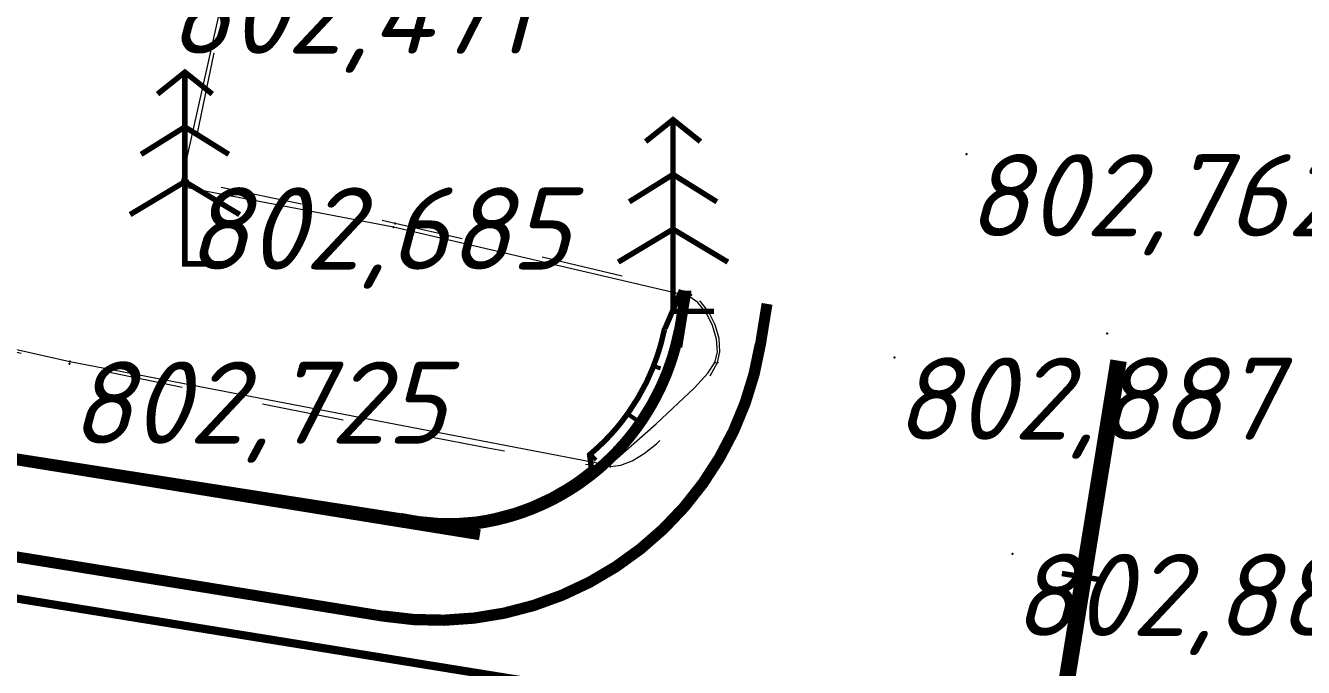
# Model space of a CAD drawing. Header units: metres. Extents: x 629572 to 645168, y 4785785 to 4790166.
# Drawn here: x 635169.03 to 635192.36, y 4788150.2 to 4788161.92 of the extents above; entities that cross this region are included whole.
import ezdxf
from ezdxf import colors
from ezdxf.entities.mleader import LeaderData, LeaderLine
from ezdxf.math import Vec2, Vec3

# ---------------------------------------------------------------- set-up
doc = ezdxf.new("R2010")
doc.units = ezdxf.units.M
for name, pattern in [('Сплошная', [0]), ('Сплошная_0_50', [0]), ('Штриховая 1.5-1.5', [3, 1.5, -1.5]), ('Штриховая 2_0_50', [2, 1, -1]), ('Штрихпунктирная 2', [10, 5, -2.5, 0, -2.5])]:
    doc.linetypes.add(name, pattern=pattern)
doc.layers.get('0').update_dxf_attribs({"linetype": 'CONTINUOUS'})
for name, color, linetype in [('Границы частей обочин', 7, 'CONTINUOUS'), ('Деревья ориентиры_хвойные', 7, 'CONTINUOUS'), ('Дорожные полосы', 7, 'CONTINUOUS'), ('Нурсултан', 7, 'CONTINUOUS'), ('Общая поверхность по верху_ ПЧ или ДП_откосы', 7, 'CONTINUOUS'), ('ПК50+93_75', 7, 'CONTINUOUS'), ('подпись съездов', 7, 'CONTINUOUS'), ('Проезжие части улиц и тротуаров (без бортового камня)', 7, 'CONTINUOUS'), ('Риска для шага 20 м', 7, 'CONTINUOUS'), ('Тротуары и пешеходные дорожки (бордюр)', 7, 'CONTINUOUS'), ('Укрепленная часть обочины', 7, 'CONTINUOUS')]:
    doc.layers.add(name, color=color, linetype=linetype)
doc.styles.add('ISOCPEUR', font='isocpeui.ttf')

# ---------------------------------------------------------------- blocks, each defined once
blk = doc.blocks.new('105 - 388.2 дер хвой')
at = {"color": 7, "linetype": 'Continuous', "lineweight": 0, "const_width": 0.1, "flags": 128}
for points in [[(0.5, 3.1), (0, 3.5), (-0.5, 3.1)], [(0, 2.5), (0, 3.5)], [(0, 2.5), (-0.8, 2)], [(0, 1.5), (0, 2.5)], [(0.8, 2), (0, 2.5)], [(0, 1.5), (-1, 0.9)], [(0.75, 0), (0, 0), (0, 1.5)], [(1, 0.9), (0, 1.5)]]:
    blk.add_lwpolyline(points, dxfattribs=at)
at = {"color": 7, "style": 'ISOCPEUR', "flags": 1}
for tag in ['X', 'Отметка', 'Имя объекта CREDO-III', 'Код объекта CREDO-III', 'Порода', 'Y']:
    blk.add_attdef(tag, (0, 0), '', height=2.5, dxfattribs=at)
blk = doc.blocks.new('Риска для шага 20 м')
at = {"color": 7, "linetype": 'Continuous', "lineweight": 0, "const_width": 0.1, "flags": 128}
blk.add_lwpolyline([(0, 0.4), (0, -0.4)], dxfattribs=at)

msp = doc.modelspace()

# ---------------------------------------------------------------- linework, layer by layer
at = {"layer": 'Границы частей обочин', "color": 86, "linetype": 'Сплошная', "lineweight": 0, "true_color": 0x128000, "const_width": 0.1, "flags": 128}
for points in [[(635180.972, 4788156.337), (635181.091, 4788157.078)], [(635175.851, 4788152.867), (635175.954, 4788152.848), (635176.057, 4788152.831), (635176.16, 4788152.817), (635176.264, 4788152.805), (635176.368, 4788152.796), (635176.473, 4788152.789), (635176.578, 4788152.785), (635176.683, 4788152.784), (635176.788, 4788152.785), (635176.893, 4788152.789), (635176.998, 4788152.795), (635177.103, 4788152.804), (635177.208, 4788152.816), (635177.312, 4788152.83), (635177.417, 4788152.846), (635177.521, 4788152.866), (635177.624, 4788152.887), (635177.727, 4788152.912), (635177.83, 4788152.939), (635177.932, 4788152.968), (635178.033, 4788153), (635178.133, 4788153.035), (635178.233, 4788153.072), (635178.332, 4788153.111), (635178.43, 4788153.153), (635178.527, 4788153.197), (635178.623, 4788153.244), (635178.718, 4788153.293), (635178.812, 4788153.345), (635178.904, 4788153.399), (635178.995, 4788153.455), (635179.085, 4788153.513), (635179.174, 4788153.574), (635179.261, 4788153.637), (635179.347, 4788153.702), (635179.431, 4788153.769), (635179.513, 4788153.838), (635179.594, 4788153.91), (635179.673, 4788153.983), (635179.75, 4788154.059), (635179.826, 4788154.136), (635179.9, 4788154.215), (635179.971, 4788154.296), (635180.041, 4788154.379), (635180.109, 4788154.464), (635180.175, 4788154.55), (635180.238, 4788154.639), (635180.3, 4788154.728), (635180.359, 4788154.82), (635180.417, 4788154.912), (635180.471, 4788155.007), (635180.524, 4788155.102), (635180.574, 4788155.199), (635180.622, 4788155.297), (635180.668, 4788155.397), (635180.711, 4788155.498), (635180.752, 4788155.6), (635180.79, 4788155.702), (635180.826, 4788155.806), (635180.859, 4788155.911), (635180.889, 4788156.017), (635180.917, 4788156.123), (635180.943, 4788156.231), (635180.966, 4788156.338)]]:
    msp.add_lwpolyline(points, dxfattribs=at)
at = {"layer": 'Дорожные полосы', "color": 5, "linetype": 'Сплошная', "lineweight": 0, "true_color": 0x0000ff, "const_width": 0.15, "flags": 128}
msp.add_lwpolyline([(637244.441, 4788000.93), (637131.63, 4787983.591), (637131.63, 4787983.591, 0.001264), (637021.379, 4787966.385), (637021.379, 4787966.385), (637021.377, 4787966.385), (637021.377, 4787966.385), (637021.377, 4787966.385), (637021.377, 4787966.385), (637021.375, 4787966.385), (637021.375, 4787966.385, -0.001203), (636935.478, 4787952.969, -0.000718), (636884.183, 4787944.923, -0.000664), (636836.753, 4787937.617, -0.000191), (636823.101, 4787935.601), (636823.101, 4787935.601), (636823.096, 4787935.6), (636815.096, 4787934.423), (636807.106, 4787933.252), (636801.625, 4787932.48), (636796.143, 4787931.715), (636790.66, 4787930.958), (636785.176, 4787930.211), (636779.69, 4787929.476), (636774.203, 4787928.754), (636768.713, 4787928.048), (636763.221, 4787927.358), (636757.727, 4787926.688), (636752.23, 4787926.037), (636746.731, 4787925.409), (636741.229, 4787924.805), (636735.725, 4787924.226), (636730.217, 4787923.674), (636724.707, 4787923.152), (636724.705, 4787923.152), (636724.703, 4787923.151, -0.004041), (636708.844, 4787921.822, -0.058457), (636479.579, 4787930.231), (636473.504, 4787931.19), (636467.429, 4787932.185), (636461.352, 4787933.214), (636455.275, 4787934.276), (636449.196, 4787935.366), (636443.115, 4787936.485), (636437.033, 4787937.628), (636430.948, 4787938.793), (636424.861, 4787939.979), (636418.771, 4787941.183), (636412.677, 4787942.402), (636406.579, 4787943.635), (636400.477, 4787944.878), (636394.37, 4787946.129), (636388.258, 4787947.387), (636382.14, 4787948.649), (636381.591, 4787948.762), (636381.591, 4787948.762, 0.011051), (636063.817, 4788007.011), (636063.817, 4788007.011), (635781.832, 4788052.283), (635777.235, 4788053), (635777.233, 4788053.001), (635777.233, 4788053.001), (635777.231, 4788053.001, -0.00032), (635726.733, 4788060.908), (635726.731, 4788060.908), (635726.731, 4788060.908), (635726.729, 4788060.909), (635683.06, 4788067.776), (635653.445, 4788072.569), (635554.802, 4788088.991), (634323.13, 4788288.35), (634307.455, 4788291.647), (634287.712, 4788294.843)], format="xyb", dxfattribs=at)
at = {"layer": 'Дорожные полосы', "color": 6, "linetype": 'Сплошная', "lineweight": 0, "true_color": 0xff00ff, "const_width": 0.2, "flags": 128}
for points in [[(635182.572, 4788156.838), (635182.452, 4788156.098)], [(635182.572, 4788156.838), (635182.452, 4788156.098)], [(635175.571, 4788151.134), (635159.169, 4788153.788)], [(635175.571, 4788151.134), (635159.169, 4788153.788)]]:
    msp.add_lwpolyline(points, dxfattribs=at)
for points in [[(635175.571, 4788151.134, 0.414214), (635182.452, 4788156.098)], [(635175.571, 4788151.134, 0.414214), (635182.452, 4788156.098)], [(635175.572, 4788151.14, 0.414214), (635182.446, 4788156.099)], [(635175.572, 4788151.14, 0.414214), (635182.446, 4788156.099)]]:
    msp.add_lwpolyline(points, format="xyb", dxfattribs=at)
at = {"layer": 'Нурсултан', "color": 7}
for p in [(635186.214, 4788159.571, 16.085), (635186.214, 4788159.571, -786.677), (635171.964, 4788158.964, 16.008), (635171.998, 4788159.091, 15.858), (635191.523, 4788158.859, 16.161), (635175.751, 4788158.237, 16.191), (635175.781, 4788158.308, 16.041), (635191.298, 4788158.364, 16.128), (635171.944, 4788157.568, 16.012), (635181.184, 4788157.002, 16.195), (635181.141, 4788156.976, 16.345), (635180.856, 4788156.701, 16.318), (635188.781, 4788156.297, 16.11), (635184.899, 4788155.858, 16.21), (635184.899, 4788155.858, -786.677), (635169.835, 4788155.745, 15.898), (635169.843, 4788155.785, 16.048), (635181.621, 4788155.769, 16.325), (635181.667, 4788155.77, 16.175), (635179.691, 4788153.891, 16.386), (635179.709, 4788153.866, 16.236), (635187.051, 4788152.274, 16.207), (635187.051, 4788152.274, -786.677)]:
    msp.add_point(p, dxfattribs=at)
at = {"layer": 'Общая поверхность по верху_ ПЧ или ДП_откосы', "color": 30, "linetype": 'Сплошная_0_50', "lineweight": 0, "true_color": 0xff7f27, "const_width": 0.1, "flags": 128}
for points in [[(635181.011, 4788157.091), (635181.009, 4788157.086), (635180.708, 4788156.385), (635180.707, 4788156.38)], [(635175.869, 4788152.974), (635175.872, 4788152.973), (635176.212, 4788152.913), (635176.557, 4788152.881), (635176.684, 4788152.876), (635176.905, 4788152.877), (635177.254, 4788152.904), (635177.451, 4788152.936), (635177.601, 4788152.967), (635177.942, 4788153.058), (635178.104, 4788153.113), (635178.275, 4788153.178), (635178.597, 4788153.326), (635178.628, 4788153.342), (635178.907, 4788153.502), (635179.034, 4788153.585), (635179.107, 4788153.635), (635179.201, 4788153.704), (635179.366, 4788153.836), (635179.333, 4788154.084), (635179.427, 4788154.165), (635179.587, 4788154.314), (635179.591, 4788154.318), (635179.725, 4788154.457), (635179.82, 4788154.566), (635179.834, 4788154.582), (635179.851, 4788154.602), (635179.924, 4788154.694), (635180.031, 4788154.838), (635180.047, 4788154.861), (635180.205, 4788155.105), (635180.22, 4788155.129), (635180.353, 4788155.373), (635180.384, 4788155.436), (635180.484, 4788155.663), (635180.485, 4788155.664), (635180.57, 4788155.896), (635180.595, 4788155.974), (635180.642, 4788156.135), (635180.7, 4788156.378), (635180.701, 4788156.381)], [(635175.868, 4788152.968), (635175.863, 4788152.969), (635162.285, 4788155.084), (635159.458, 4788155.541), (635159.453, 4788155.542)]]:
    msp.add_lwpolyline(points, dxfattribs=at)
at = {"layer": 'Общая поверхность по верху_ ПЧ или ДП_откосы', "color": 30, "linetype": 'Штриховая 2_0_50', "lineweight": 0, "true_color": 0xff7f27, "const_width": 0.125, "flags": 128}
for points in [[(635180.972, 4788156.337), (635180.972, 4788156.342), (635181.091, 4788157.073), (635181.091, 4788157.078)], [(635175.851, 4788152.867), (635175.855, 4788152.866), (635176.204, 4788152.812), (635176.558, 4788152.786), (635176.687, 4788152.784), (635176.913, 4788152.79), (635177.268, 4788152.823), (635177.469, 4788152.856), (635177.622, 4788152.887), (635177.969, 4788152.98), (635178.135, 4788153.035), (635178.309, 4788153.102), (635178.639, 4788153.252), (635178.67, 4788153.268), (635178.955, 4788153.43), (635179.085, 4788153.513), (635179.16, 4788153.564), (635179.257, 4788153.634), (635179.427, 4788153.766), (635179.542, 4788153.863), (635179.64, 4788153.952), (635179.807, 4788154.116), (635179.812, 4788154.121), (635179.951, 4788154.273), (635180.051, 4788154.391), (635180.065, 4788154.409), (635180.082, 4788154.43), (635180.16, 4788154.53), (635180.272, 4788154.686), (635180.288, 4788154.71), (635180.452, 4788154.973), (635180.468, 4788155), (635180.605, 4788155.262), (635180.637, 4788155.33), (635180.741, 4788155.572), (635180.742, 4788155.573), (635180.831, 4788155.821), (635180.857, 4788155.905), (635180.905, 4788156.076), (635180.965, 4788156.335), (635180.966, 4788156.338)], [(635175.85, 4788152.861), (635175.845, 4788152.862), (635162.281, 4788155.057), (635159.453, 4788155.515), (635159.448, 4788155.516)]]:
    msp.add_lwpolyline(points, dxfattribs=at)
at = {"layer": 'Общая поверхность по верху_ ПЧ или ДП_откосы', "color": 30, "linetype": 'Continuous', "lineweight": 0, "true_color": 0xff7f27, "const_width": 0.075, "flags": 128}
for points in [[(635180.995, 4788157.053), (635181.084, 4788157.033)], [(635180.5, 4788155.704), (635180.628, 4788155.659)], [(635180.023, 4788154.828), (635180.261, 4788154.671)], [(635169.331, 4788153.986), (635169.326, 4788153.952)], [(635179.346, 4788154.096), (635179.449, 4788153.984)], [(635170.319, 4788153.832), (635170.307, 4788153.758)], [(635171.307, 4788153.678), (635171.301, 4788153.638)], [(635172.295, 4788153.524), (635172.282, 4788153.439)], [(635173.283, 4788153.371), (635173.276, 4788153.325)], [(635178.765, 4788153.421), (635178.809, 4788153.347)], [(635174.271, 4788153.217), (635174.256, 4788153.119)], [(635175.259, 4788153.063), (635175.251, 4788153.011)], [(635177.846, 4788153.033), (635177.858, 4788152.993)], [(635176.862, 4788152.877), (635176.867, 4788152.789)]]:
    msp.add_lwpolyline(points, dxfattribs=at)
at = {"layer": 'ПК50+93_75', "color": 1, "linetype": 'Штрихпунктирная 2', "lineweight": 0, "true_color": 0xff0000, "const_width": 0.3, "flags": 128}
msp.add_lwpolyline([(635185.154, 4788132.108), (635188.989, 4788155.8)], dxfattribs=at)
msp.add_lwpolyline([(635185.154, 4788132.108), (635188.989, 4788155.8)], dxfattribs=at)
at = {"layer": 'Проезжие части улиц и тротуаров (без бортового камня)', "linetype": 'Штриховая 1.5-1.5', "lineweight": 0, "flags": 128}
msp.add_lwpolyline([(635156.991, 4788166.161), (635156.991, 4788166.161), (635156.825, 4788166.199), (635156.663, 4788166.22), (635156.506, 4788166.204), (635156.449, 4788166.191), (635156.242, 4788166.137), (635155.875, 4788166.005), (635155.7, 4788165.905), (635155.582, 4788165.797), (635155.256, 4788165.289), (635154.829, 4788164.482), (635154.641, 4788164.044), (635154.53, 4788163.693), (635154.473, 4788163.36), (635154.45, 4788162.994), (635154.456, 4788162.651), (635154.487, 4788162.269), (635154.587, 4788161.554), (635154.644, 4788161.137), (635154.69, 4788160.793), (635154.765, 4788160.364), (635154.857, 4788160.027), (635155.011, 4788159.685), (635155.105, 4788159.549), (635155.211, 4788159.437), (635155.342, 4788159.335), (635155.509, 4788159.233), (635155.952, 4788159.027), (635156.423, 4788158.858), (635157.004, 4788158.682), (635158.028, 4788158.413), (635158.075, 4788158.401), (635160.832, 4788157.755), (635165.548, 4788156.684), (635169.835, 4788155.745), (635173.665, 4788154.952), (635177.504, 4788154.2), (635178.964, 4788153.949), (635179.426, 4788153.887), (635179.709, 4788153.866), (635179.905, 4788153.893), (635180.111, 4788153.972), (635180.329, 4788154.103), (635180.556, 4788154.285), (635180.914, 4788154.655), (635181.276, 4788155.125), (635181.502, 4788155.472), (635181.667, 4788155.77), (635181.713, 4788155.962), (635181.697, 4788156.205), (635181.627, 4788156.454), (635181.512, 4788156.686), (635181.356, 4788156.883), (635181.184, 4788157.002), (635180.844, 4788157.111), (635180.173, 4788157.286), (635178.214, 4788157.751), (635175.781, 4788158.308), (635171.998, 4788159.091), (635172.732, 4788162.665), (635171.635, 4788162.905), (635164.065, 4788164.589), (635156.991, 4788166.161)], close=True, dxfattribs=at)
at = {"layer": 'Тротуары и пешеходные дорожки (бордюр)', "color": 7, "linetype": 'Сплошная', "lineweight": 0, "flags": 128}
msp.add_lwpolyline([(635158.084, 4788158.438), (635169.843, 4788155.785), (635179.691, 4788153.891), (635179.691, 4788153.891), (635180.55, 4788154.647), (635181.248, 4788155.305), (635181.491, 4788155.575), (635181.621, 4788155.769), (635181.666, 4788155.958), (635181.649, 4788156.196), (635181.579, 4788156.44), (635181.466, 4788156.668), (635181.311, 4788156.861), (635181.141, 4788156.976), (635175.751, 4788158.237), (635171.964, 4788158.964), (635171.89, 4788159.079), (635172.68, 4788162.621), (635171.596, 4788162.84), (635170, 4788163.196), (635169.396, 4788163.33), (635166.965, 4788163.873), (635164.039, 4788164.524), (635161.685, 4788165.046), (635159.33, 4788165.567), (635156.975, 4788166.088), (635156.975, 4788166.088), (635156.975, 4788166.088), (635156.813, 4788166.131), (635156.654, 4788166.156), (635156.501, 4788166.144), (635156.456, 4788166.133), (635156.248, 4788166.082), (635155.898, 4788165.958), (635155.731, 4788165.864), (635155.619, 4788165.76), (635155.301, 4788165.265), (635154.876, 4788164.471), (635154.689, 4788164.038), (635154.578, 4788163.69), (635154.521, 4788163.36), (635154.496, 4788162.996), (635154.502, 4788162.655), (635154.531, 4788162.276), (635154.628, 4788161.566), (635154.684, 4788161.151), (635154.728, 4788160.809), (635154.802, 4788160.383), (635154.892, 4788160.048), (635155.045, 4788159.707), (635155.138, 4788159.573), (635155.243, 4788159.461), (635155.528, 4788159.26), (635155.933, 4788159.066), (635156.376, 4788158.904), (635156.932, 4788158.736), (635158.084, 4788158.438), (635158.084, 4788158.438)], close=True, dxfattribs=at)
at = {"layer": 'Укрепленная часть обочины', "color": 30, "linetype": 'Сплошная', "lineweight": 0, "true_color": 0xff7f27, "const_width": 0.2, "flags": 128}
for points in [[(635181.091, 4788157.078), (635180.925, 4788156.051)], [(635180.972, 4788156.337), (635180.972, 4788156.342), (635181.091, 4788157.073), (635181.091, 4788157.078)], [(635175.851, 4788152.867), (635175.954, 4788152.848), (635176.057, 4788152.831), (635176.16, 4788152.817), (635176.264, 4788152.805), (635176.368, 4788152.796), (635176.473, 4788152.789), (635176.578, 4788152.785), (635176.683, 4788152.784), (635176.788, 4788152.785), (635176.893, 4788152.789), (635176.998, 4788152.795), (635177.103, 4788152.804), (635177.208, 4788152.816), (635177.312, 4788152.83), (635177.417, 4788152.846), (635177.521, 4788152.866), (635177.624, 4788152.887), (635177.727, 4788152.912), (635177.83, 4788152.939), (635177.932, 4788152.968), (635178.033, 4788153), (635178.133, 4788153.035), (635178.233, 4788153.072), (635178.332, 4788153.111), (635178.43, 4788153.153), (635178.527, 4788153.197), (635178.623, 4788153.244), (635178.718, 4788153.293), (635178.812, 4788153.345), (635178.904, 4788153.399), (635178.995, 4788153.455), (635179.085, 4788153.513), (635179.174, 4788153.574), (635179.261, 4788153.637), (635179.347, 4788153.702), (635179.431, 4788153.769), (635179.513, 4788153.838), (635179.594, 4788153.91), (635179.673, 4788153.983), (635179.75, 4788154.059), (635179.826, 4788154.136), (635179.9, 4788154.215), (635179.971, 4788154.296), (635180.041, 4788154.379), (635180.109, 4788154.464), (635180.175, 4788154.55), (635180.238, 4788154.639), (635180.3, 4788154.728), (635180.359, 4788154.82), (635180.417, 4788154.912), (635180.471, 4788155.007), (635180.524, 4788155.102), (635180.574, 4788155.199), (635180.622, 4788155.297), (635180.668, 4788155.397), (635180.711, 4788155.498), (635180.752, 4788155.6), (635180.79, 4788155.702), (635180.826, 4788155.806), (635180.859, 4788155.911), (635180.889, 4788156.017), (635180.917, 4788156.123), (635180.943, 4788156.231), (635180.966, 4788156.338)], [(635175.851, 4788152.867), (635175.855, 4788152.866), (635176.204, 4788152.812), (635176.558, 4788152.786), (635176.687, 4788152.784), (635176.913, 4788152.79), (635177.268, 4788152.823), (635177.469, 4788152.856), (635177.622, 4788152.887), (635177.969, 4788152.98), (635178.135, 4788153.035), (635178.309, 4788153.102), (635178.639, 4788153.252), (635178.67, 4788153.268), (635178.955, 4788153.43), (635179.085, 4788153.513), (635179.16, 4788153.564), (635179.257, 4788153.634), (635179.427, 4788153.766), (635179.542, 4788153.863), (635179.64, 4788153.952), (635179.807, 4788154.116), (635179.812, 4788154.121), (635179.951, 4788154.273), (635180.051, 4788154.391), (635180.065, 4788154.409), (635180.082, 4788154.43), (635180.16, 4788154.53), (635180.272, 4788154.686), (635180.288, 4788154.71), (635180.452, 4788154.973), (635180.468, 4788155), (635180.605, 4788155.262), (635180.637, 4788155.33), (635180.741, 4788155.572), (635180.742, 4788155.573), (635180.831, 4788155.821), (635180.857, 4788155.905), (635180.905, 4788156.076), (635180.965, 4788156.335), (635180.966, 4788156.338)], [(635175.851, 4788152.867), (635175.954, 4788152.848), (635176.057, 4788152.831), (635176.16, 4788152.817), (635176.264, 4788152.805), (635176.368, 4788152.796), (635176.473, 4788152.789), (635176.578, 4788152.785), (635176.683, 4788152.784), (635176.788, 4788152.785), (635176.893, 4788152.789), (635176.998, 4788152.795), (635177.103, 4788152.804), (635177.208, 4788152.816), (635177.312, 4788152.83), (635177.417, 4788152.846), (635177.521, 4788152.866), (635177.624, 4788152.887), (635177.727, 4788152.912), (635177.83, 4788152.939), (635177.932, 4788152.968), (635178.033, 4788153), (635178.133, 4788153.035), (635178.233, 4788153.072), (635178.332, 4788153.111), (635178.43, 4788153.153), (635178.527, 4788153.197), (635178.623, 4788153.244), (635178.718, 4788153.293), (635178.812, 4788153.345), (635178.904, 4788153.399), (635178.995, 4788153.455), (635179.085, 4788153.513), (635179.174, 4788153.574), (635179.261, 4788153.637), (635179.347, 4788153.702), (635179.431, 4788153.769), (635179.513, 4788153.838), (635179.594, 4788153.91), (635179.673, 4788153.983), (635179.75, 4788154.059), (635179.826, 4788154.136), (635179.9, 4788154.215), (635179.971, 4788154.296), (635180.041, 4788154.379), (635180.109, 4788154.464), (635180.175, 4788154.55), (635180.238, 4788154.639), (635180.3, 4788154.728), (635180.359, 4788154.82), (635180.417, 4788154.912), (635180.471, 4788155.007), (635180.524, 4788155.102), (635180.574, 4788155.199), (635180.622, 4788155.297), (635180.668, 4788155.397), (635180.711, 4788155.498), (635180.752, 4788155.6), (635180.79, 4788155.702), (635180.826, 4788155.806), (635180.859, 4788155.911), (635180.889, 4788156.017), (635180.917, 4788156.123), (635180.943, 4788156.231), (635180.966, 4788156.338)], [(635175.953, 4788152.844), (635159.397, 4788155.524)], [(635177.329, 4788152.622), (635159.453, 4788155.515)]]:
    msp.add_lwpolyline(points, dxfattribs=at)

# ---------------------------------------------------------------- block references
at = {"layer": 'Деревья ориентиры_хвойные', "color": 7, "linetype": 'Continuous'}
for p in [(635171.944, 4788157.568), (635180.856, 4788156.701)]:
    msp.add_blockref('105 - 388.2 дер хвой', p, dxfattribs=at)
at = {"layer": 'Риска для шага 20 м', "color": 7, "linetype": 'Continuous', "rotation": 80.80582700000001}
msp.add_blockref('Риска для шага 20 м', (635188.349, 4788151.851), dxfattribs=at)
msp.add_blockref('Риска для шага 20 м', (635188.349, 4788151.851), dxfattribs=at)

# ---------------------------------------------------------------- texts
at = {"layer": 'Нурсултан', "color": 251, "char_height": 1.5, "attachment_point": 1, "style": 'ISOCPEUR'}
for s, insert in [('802,471', (635171.635, 4788162.905, 15.794)), ('802,762', (635186.214, 4788159.571, 16.085)), ('802,685', (635171.964, 4788158.964, 16.008)), ('802,887', (635184.899, 4788155.858, 16.21)), ('802,725', (635169.843, 4788155.785, 16.048)), ('802,884', (635187.051, 4788152.274, 16.207))]:
    msp.add_mtext(s, dxfattribs=dict(at, insert=insert))

# ---------------------------------------------------------------- next in the draw order: leaders
at = {"layer": 'подпись съездов'}
ml = msp.add_multileader_mtext('Standard', dxfattribs=at)
ml.set_content('Примыкание^JПК50+93,75', color=256, style='ISOCPEUR')
ml.set_leader_properties()
ml.build(insert=Vec2(0, 0))
ml.multileader.update_dxf_attribs({"text_right_attachment_type": 6, "dogleg_length": 0.36, "arrow_head_size": 0})
ctx = ml.context
ctx.base_point, ctx.char_height, ctx.arrow_head_size, ctx.plane_origin, ctx.plane_x_axis, ctx.plane_y_axis = Vec3(635153.766, 4788149.741), 2.53, 0, Vec3(635184.928, 4788132.149), Vec3(0.984808, -0.173648), Vec3(0.173648, 0.984808)
ctx.right_attachment, ctx.text_align_type = 6, 2
notes = []
notes.append((ctx, [(1, (1, 1, 0), (635176.651, 4788144.164), (-0.984808, 0.173648), 0.36, [(0, [(635185.152, 4788132.197)], 0, [])])]))
ctx.mtext.insert, ctx.mtext.text_direction, ctx.mtext.rotation, ctx.mtext.alignment, ctx.mtext.flow_direction = Vec3(635174.854, 4788147.564), Vec3(0.984808, -0.173648), 6.108652, 3, 5
ctx.mtext.has_bg_fill, ctx.mtext.bg_color, ctx.mtext.bg_scale_factor, ctx.mtext.bg_transparency, ctx.mtext.use_window_bg_color = 1, -1027028792, 1.5, 0, 1
for ctx, leaders in notes:
    for number, flags, end, landing, length, lines in leaders:
        leader = LeaderData()
        leader.index, (leader.has_last_leader_line, leader.has_dogleg_vector, leader.attachment_direction) = number, flags
        leader.last_leader_point, leader.dogleg_vector, leader.dogleg_length = Vec3(end), Vec3(landing), length
        for number, points, colour, breaks in lines:
            line = LeaderLine()
            line.index, line.vertices, line.color, line.breaks = number, Vec3.list(points), colors.encode_raw_color(colour), breaks
            leader.lines.append(line)
        ctx.leaders.append(leader)

doc.saveas('drawing.dxf')
